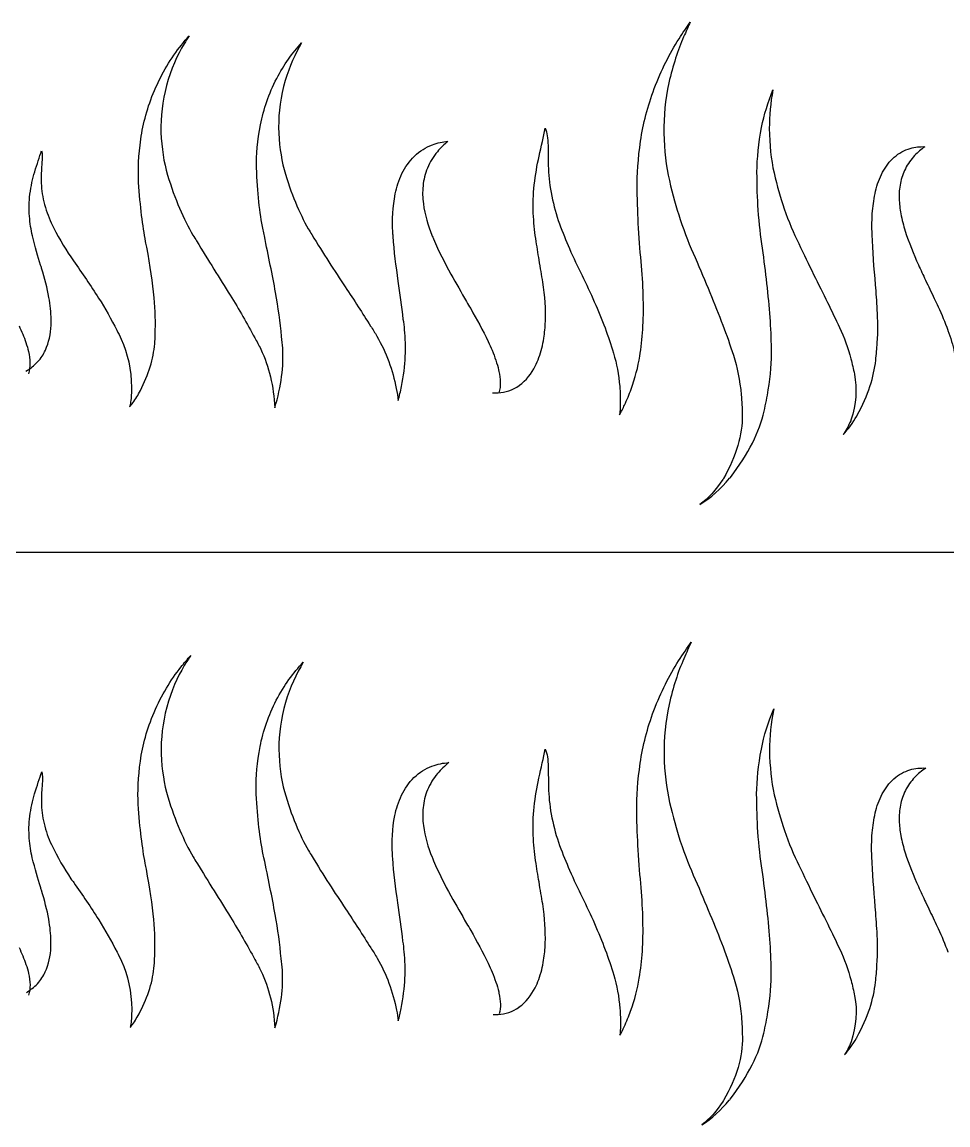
# Model space of a CAD drawing. Extents: x -11 to 6914, y 38 to 2262.
# Drawn here: x 1697 to 2566, y 38 to 1074 of the extents above; entities that cross this region are included whole.
import ezdxf

# ---------------------------------------------------------------- set-up
doc = ezdxf.new("R2010")
doc.units = 0
doc.layers.add('Layer_1', color=7, linetype='CONTINUOUS')

msp = doc.modelspace()

# ---------------------------------------------------------------- linework, layer by layer
at = {"layer": 'Layer_1', "color": 7}
for points in [[(2277.56728, 962.10304), (2277.56728, 962.103048)], [(2515.77408, 946.838416), (2515.77408, 946.838424)], [(1806.07464, 923.291704), (1806.07464, 923.291712)], [(2182.06896, 758.670048), (2182.06896, 758.670056)], [(0, 575.99996), (6912, 575.99996)], [(1943.03904, 351.238544), (1943.03904, 351.238536)], [(2053.04888, 347.764112), (2053.04888, 347.76412)], [(2504.516, 348.937888), (2504.516, 348.937896)], [(1703.8788, 328.018176), (1703.8788, 328.018184)], [(2497.97024, 331.093232), (2497.97024, 331.093232)], [(1922.58256, 294.8136), (1922.58256, 294.813608)], [(2044.44344, 292.906584), (2044.44344, 292.906584)], [(2275.2568, 296.334344), (2275.2568, 296.334352)], [(2526.15208, 293.516776), (2526.15208, 293.516768)], [(1812.29552, 283.642496), (1812.29552, 283.642504)], [(2083.108, 286.170072), (2083.108, 286.170064)], [(2497.99184, 242.99464), (2497.99184, 242.994648)], [(1820.3356, 230.97328), (1820.3356, 230.973288)], [(1723.73168, 210.437968), (1723.73168, 210.437976)], [(2054.37776, 210.560752), (2054.37776, 210.56076)], [(1723.68928, 205.172), (1723.68928, 205.172008)], [(1785.81448, 200.35264), (1785.81448, 200.352632)], [(2024.14256, 204.351296), (2024.14256, 204.351296)], [(2244.37168, 202.529576), (2244.37168, 202.529568)], [(2279.2356, 201.174568), (2279.2356, 201.174576)], [(1821.16328, 196.472192), (1821.16328, 196.4722)], [(1939.97768, 194.366936), (1939.97768, 194.366944)], [(2138.08872, 181.606168), (2138.08872, 181.60616)]]:
    msp.add_lwpolyline(points, dxfattribs=at)
for points in [[(2313.6872, 1058.09932), (2317.27336, 1063.662264), (2320.7852, 1068.911296), (2324.21528, 1073.840184)], [(2324.21528, 1073.840184), (2322.26232, 1069.512656), (2320.18552, 1064.852992), (2317.99104, 1059.857408)], [(1846.26104, 1052.258984), (1848.71664, 1055.290656), (1851.1476, 1058.191728), (1853.55216, 1060.960944)], [(1853.55216, 1060.960944), (1851.99384, 1058.56816), (1850.39248, 1056.035352), (1848.74952, 1053.361232)], [(2290.41768, 1011.484592), (2297.15288, 1028.815136), (2304.92248, 1044.411608), (2313.6872, 1058.09932)], [(2317.99104, 1059.857408), (2312.58024, 1047.535352), (2307.91864, 1033.171328), (2304.122, 1016.783576)], [(1820.95976, 1009.662824), (1828.09024, 1025.840192), (1836.5356, 1040.093576), (1846.26104, 1052.258984)], [(1848.74952, 1053.361232), (1842.19176, 1042.588232), (1836.6584, 1029.556952), (1832.27544, 1014.268968)], [(1935.76184, 1020.889552), (1942.6132, 1033.75288), (1950.4276, 1044.886096), (1959.08912, 1054.28324)], [(1959.08912, 1054.28324), (1953.03176, 1043.986664), (1947.90096, 1032.151256), (1943.78176, 1018.8692)], [(1920.55488, 977.422352), (1923.36896, 991.958808), (1928.45368, 1006.506744), (1935.76184, 1020.889552)], [(1943.78176, 1018.8692), (1939.49488, 1004.0254), (1937.4572, 989.316368), (1937.59368, 974.881872)], [(2304.122, 1016.783544), (2300.74632, 1001.088952), (2299.17504, 985.259736), (2299.4432, 969.38756)], [(2304.122, 1016.783576), (2304.122, 1016.783568), (2304.122, 1016.783552), (2304.122, 1016.783544)], [(1808.09688, 963.903368), (1810.20592, 978.819248), (1814.45448, 994.105944), (1820.95976, 1009.662808)], [(1820.95976, 1009.662808), (1820.95976, 1009.662816), (1820.95976, 1009.662816), (1820.95976, 1009.662824)], [(1832.27544, 1014.268968), (1828.3984, 999.55712), (1826.66344, 984.861056), (1827.10776, 970.276016)], [(2277.56728, 962.103048), (2279.99504, 978.3968), (2284.24392, 994.897512), (2290.41768, 1011.484592)], [(2391.28632, 974.92484), (2393.62392, 986.858472), (2397.1768, 998.635136), (2401.90976, 1010.167088)], [(2401.90976, 1010.167088), (2399.56152, 997.98536), (2398.42264, 985.83024), (2398.4632, 973.77384)], [(1916.822, 937.043056), (1916.56048, 949.075336), (1917.77448, 962.592768), (1920.55488, 977.422336)], [(1920.55488, 977.422336), (1920.55488, 977.422344), (1920.55488, 977.422344), (1920.55488, 977.422352)], [(1937.59368, 974.881872), (1937.87096, 960.143688), (1939.65376, 946.92536), (1942.77992, 935.26476)], [(2182.2432, 947.890112), (2184.38688, 957.430032), (2186.36216, 966.256448), (2188.06576, 974.169224)], [(2188.06576, 974.169224), (2189.6532, 970.069632), (2190.512, 964.716008), (2190.61672, 957.908512)], [(2386.88712, 932.906008), (2387.00176, 945.869464), (2388.44672, 959.939368), (2391.28632, 974.92484)], [(2398.4632, 973.77384), (2398.64408, 958.62656), (2400.1744, 944.76652), (2402.9136, 932.237496)], [(1806.07464, 923.291712), (1805.42576, 935.145032), (1806.04904, 948.679608), (1808.09688, 963.903368)], [(1827.10776, 970.276016), (1827.10776, 970.276008), (1827.10776, 970.276), (1827.10776, 970.276)], [(1827.10776, 970.276), (1827.71928, 955.40888), (1829.76072, 942.0184), (1833.18608, 930.195688)], [(2299.4432, 969.38756), (2299.4432, 969.387552), (2299.4432, 969.387552), (2299.4432, 969.387544)], [(2299.4432, 969.387544), (2299.86664, 953.31612), (2301.59288, 938.49436), (2304.58336, 925.009976)], [(2065.14776, 947.885864), (2070.24704, 952.813288), (2075.97048, 956.331008), (2081.9736, 958.591568)], [(2081.9736, 958.591568), (2086.84976, 960.38656), (2091.71144, 961.37372), (2096.50624, 961.734176)], [(2096.50624, 961.734176), (2093.07056, 958.922104), (2089.76128, 955.710832), (2086.69736, 952.076872)], [(2190.61672, 957.908512), (2190.65512, 951.80508), (2190.75048, 944.53376), (2191.00856, 935.979304)], [(2274.29832, 916.923594), (2274.1772, 930.52408), (2275.21792, 945.589256), (2277.56728, 962.10304)], [(2515.77408, 946.838424), (2520.37488, 950.866872), (2525.47736, 953.589456), (2530.78544, 955.153808)], [(2530.78544, 955.153808), (2535.39232, 956.491616), (2540.04552, 956.975464), (2544.70008, 956.808568)], [(2544.70008, 956.808568), (2541.26576, 954.381504), (2537.99064, 951.61604), (2535.00264, 948.471032)], [(1708.5308, 933.181752), (1710.76224, 940.484392), (1712.93792, 947.095424), (1714.97752, 952.847136)], [(1714.97752, 952.847136), (1715.67328, 950.2474), (1715.80032, 946.565344), (1715.3284, 941.582912)], [(2053.47456, 931.529736), (2056.38656, 937.616936), (2060.3516, 943.157056), (2065.14776, 947.885856)], [(2065.14776, 947.885856), (2065.14776, 947.885864), (2065.14776, 947.885864), (2065.14776, 947.885864)], [(2086.69736, 952.076872), (2082.92264, 947.578544), (2079.74776, 942.425776), (2077.37208, 936.761336)], [(2177.7076, 920.865046), (2178.81568, 930.339992), (2180.3136, 939.403328), (2182.2432, 947.890112)], [(2504.83232, 932.753856), (2507.71808, 938.221992), (2511.43656, 942.992768), (2515.77408, 946.838416)], [(2535.00264, 948.471032), (2531.5616, 944.842392), (2528.58064, 940.701832), (2526.25648, 936.148816)], [(1704.02856, 912.204857), (1705.04992, 919.659408), (1706.53424, 926.697504), (1708.5308, 933.181752)], [(1715.3284, 941.582912), (1714.85896, 937.105208), (1714.56392, 931.589688), (1714.54576, 924.90912)], [(1922.93544, 878.828604), (1919.858, 894.339443), (1917.5904, 913.879205), (1916.822, 937.043056)], [(1942.77992, 935.26476), (1942.77992, 935.264752), (1942.77992, 935.264752), (1942.77992, 935.264744)], [(1942.77992, 935.264744), (1949.248, 912.773855), (1957.02528, 894.338718), (1965.46592, 879.734082)], [(2077.37208, 936.761336), (2075.14272, 931.342864), (2073.77696, 925.72424), (2073.20992, 920.107029)], [(2191.00856, 935.979304), (2191.36296, 927.792896), (2192.35208, 919.243216), (2194.11456, 910.376383)], [(2388.01712, 897.395363), (2387.33792, 908.364592), (2386.93064, 920.229169), (2386.88712, 932.906008)], [(2402.9136, 932.237496), (2405.81408, 919.974367), (2409.01256, 908.759738), (2412.4348, 898.569295)], [(2498.28096, 915.002942), (2499.718, 921.150289), (2501.90024, 927.18492), (2504.83232, 932.753856)], [(2526.25648, 936.148816), (2524.05824, 931.817496), (2522.50328, 927.199496), (2521.5752, 922.481248)], [(1714.54576, 924.90912), (1714.54576, 924.909112), (1714.54576, 924.909104), (1714.54576, 924.909104)], [(1714.54576, 924.909104), (1714.65064, 918.484789), (1715.454, 911.829807), (1717.09, 904.986133)], [(1812.65936, 867.701711), (1809.97744, 882.043397), (1807.6088, 900.458369), (1806.07464, 923.291704)], [(1833.18608, 930.195688), (1840.28088, 907.483345), (1848.36904, 888.613412), (1857.0928, 873.786854)], [(2047.13904, 912.532075), (2048.38688, 918.825958), (2050.48936, 925.28192), (2053.47456, 931.529736)], [(2304.58336, 925.009976), (2307.76184, 911.843011), (2311.14728, 899.684876), (2314.69912, 888.567582)], [(2521.5752, 922.481248), (2520.62912, 917.649347), (2520.30472, 912.773242), (2520.44608, 907.97931)], [(1703.52552, 891.562638), (1703.02352, 898.170443), (1703.14872, 905.05419), (1704.02856, 912.204847)], [(1704.02856, 912.204847), (1704.02856, 912.20485), (1704.02856, 912.204854), (1704.02856, 912.204857)], [(2044.82608, 876.879348), (2044.25136, 887.955879), (2044.72712, 900.243414), (2047.13904, 912.532062)], [(2047.13904, 912.532062), (2047.13904, 912.532066), (2047.13904, 912.532071), (2047.13904, 912.532075)], [(2073.20992, 920.107013), (2072.63792, 914.303758), (2072.80744, 908.661888), (2073.51512, 903.282255)], [(2073.20992, 920.107029), (2073.20992, 920.107023), (2073.20992, 920.107018), (2073.20992, 920.107013)], [(2176.81824, 894.48947), (2176.48656, 903.015889), (2176.73904, 911.817569), (2177.7076, 920.865035)], [(2177.7076, 920.865035), (2177.7076, 920.865038), (2177.7076, 920.865042), (2177.7076, 920.865046)], [(2275.59656, 880.41655), (2275.03896, 891.454522), (2274.58208, 903.613966), (2274.29832, 916.923594)], [(2495.41312, 896.419195), (2495.96192, 902.662605), (2496.87888, 908.918248), (2498.28096, 915.002935)], [(2498.28096, 915.002935), (2498.28096, 915.002937), (2498.28096, 915.002939), (2498.28096, 915.002942)], [(1717.09, 904.986133), (1717.09, 904.98613), (1717.09, 904.986127), (1717.09, 904.986125)], [(1717.09, 904.986125), (1718.85264, 897.996417), (1721.12936, 891.379878), (1723.98552, 885.263104)], [(2073.51512, 903.282255), (2073.51512, 903.282253), (2073.51512, 903.28225), (2073.51512, 903.282248)], [(2073.51512, 903.282248), (2074.95536, 892.636524), (2077.96328, 882.793694), (2081.60896, 873.678306)], [(2194.11456, 910.376383), (2194.11456, 910.376378), (2194.11456, 910.376372), (2194.11456, 910.376366)], [(2194.11456, 910.376366), (2195.99608, 901.384447), (2198.38328, 892.70259), (2201.352, 884.467666)], [(2520.44608, 907.97931), (2520.59496, 903.177906), (2521.15064, 898.454578), (2521.99792, 893.82325)], [(1703.52552, 891.56262), (1703.52552, 891.562626), (1703.52552, 891.562631), (1703.52552, 891.562638)], [(1706.33976, 873.187051), (1705.06192, 878.68343), (1704.09056, 884.780586), (1703.52552, 891.56262)], [(2176.81824, 894.48945), (2176.81824, 894.489457), (2176.81824, 894.489464), (2176.81824, 894.48947)], [(2179.06976, 870.54568), (2177.99592, 877.858166), (2177.20856, 885.81349), (2176.81824, 894.48945)], [(2388.01712, 897.395354), (2388.01712, 897.395357), (2388.01712, 897.39536), (2388.01712, 897.395363)], [(2392.08912, 861.463803), (2390.39648, 872.342627), (2388.98544, 884.355878), (2388.01712, 897.395354)], [(2412.4348, 898.569295), (2416.68856, 886.45105), (2421.30448, 875.566202), (2426.13048, 865.880605)], [(2495.04976, 874.111765), (2494.7416, 881.436195), (2494.79944, 888.956083), (2495.41312, 896.419189)], [(2495.41312, 896.419189), (2495.41312, 896.419191), (2495.41312, 896.419193), (2495.41312, 896.419195)], [(2521.99792, 893.82325), (2523.02352, 888.257209), (2524.47272, 882.812868), (2526.14376, 877.516211)], [(1723.98552, 885.263104), (1723.98552, 885.263099), (1723.98552, 885.263095), (1723.98552, 885.26309)], [(1723.98552, 885.26309), (1729.8008, 873.443642), (1735.95048, 862.589413), (1742.38512, 853.257258)], [(2201.352, 884.467666), (2204.42448, 876.390442), (2207.53768, 868.596082), (2210.69144, 861.179126)], [(2275.59656, 880.41654), (2275.59656, 880.416543), (2275.59656, 880.416546), (2275.59656, 880.41655)], [(2278.48248, 845.026206), (2277.4252, 855.51423), (2276.41576, 867.291291), (2275.59656, 880.41654)], [(2314.69912, 888.567582), (2314.69912, 888.567574), (2314.69912, 888.567566), (2314.69912, 888.567558)], [(2314.69912, 888.567558), (2319.136, 875.362665), (2323.86616, 863.368263), (2328.79224, 852.629238)], [(1706.33984, 873.187038), (1706.33976, 873.187042), (1706.33976, 873.187046), (1706.33976, 873.187051)], [(1714.00344, 845.621621), (1711.5768, 853.427216), (1708.95992, 862.452963), (1706.33984, 873.187038)], [(1857.0928, 873.786854), (1857.0928, 873.786849), (1857.0928, 873.786844), (1857.0928, 873.786839)], [(1857.0928, 873.786839), (1858.2324, 871.892518), (1859.38256, 870.057325), (1860.5424, 868.281617)], [(1922.93544, 878.828589), (1922.93544, 878.828594), (1922.93544, 878.828598), (1922.93544, 878.828604)], [(1924.19656, 873.055148), (1923.76344, 874.92018), (1923.34256, 876.844874), (1922.93544, 878.828589)], [(1934.71824, 819.777905), (1931.77448, 836.255193), (1928.03416, 854.020286), (1924.19656, 873.055148)], [(1965.46592, 879.734082), (1965.46592, 879.734078), (1965.46592, 879.734073), (1965.46592, 879.734068)], [(1965.46592, 879.734068), (1966.56744, 877.864255), (1967.68, 876.051187), (1968.802, 874.294402)], [(1968.802, 874.294402), (1968.802, 874.294398), (1968.802, 874.294394), (1968.802, 874.294389)], [(1968.802, 874.294389), (1979.5412, 856.405257), (1990.13592, 840.10352), (2000.14608, 825.160316)], [(2044.82608, 876.879342), (2044.82608, 876.879344), (2044.82608, 876.879346), (2044.82608, 876.879348)], [(2045.11112, 872.656838), (2044.99952, 874.045891), (2044.90392, 875.454117), (2044.82608, 876.879342)], [(2049.9604, 830.603288), (2047.98096, 844.542606), (2046.02832, 858.65277), (2045.11112, 872.656838)], [(2081.60896, 873.678306), (2082.08248, 872.498856), (2082.56672, 871.330774), (2083.0596, 870.173938)], [(2083.0596, 870.173938), (2083.0596, 870.173934), (2083.0596, 870.17393), (2083.0596, 870.173926)], [(2083.0596, 870.173926), (2087.9092, 858.641777), (2093.56872, 847.737675), (2099.39264, 837.19312)], [(2182.30192, 850.38733), (2181.28864, 856.620567), (2180.20272, 863.317261), (2179.06976, 870.54568)], [(2498.25232, 827.103796), (2496.96248, 843.128969), (2495.52144, 858.932122), (2495.04976, 874.111765)], [(2526.14376, 877.516211), (2526.14376, 877.516207), (2526.14376, 877.516204), (2526.14376, 877.5162)], [(2526.14376, 877.5162), (2529.5612, 866.616594), (2533.90784, 856.135909), (2538.51984, 845.898751)], [(1812.65936, 867.701703), (1812.65936, 867.701706), (1812.65936, 867.701708), (1812.65936, 867.701711)], [(1813.73976, 862.377769), (1813.37504, 864.09268), (1813.01448, 865.867053), (1812.65936, 867.701703)], [(1820.72176, 814.97999), (1819.41296, 829.157898), (1816.94496, 844.885088), (1813.73976, 862.377769)], [(1860.5424, 868.281617), (1871.58384, 850.121994), (1882.24912, 833.133287), (1892.1224, 817.318392)], [(2210.69144, 861.179126), (2210.69144, 861.179122), (2210.69144, 861.179118), (2210.69144, 861.179113)], [(2210.69144, 861.179113), (2214.57384, 852.347129), (2218.55304, 843.901236), (2222.59432, 835.971667)], [(2399.27144, 796.50005), (2397.78056, 817.046946), (2395.1192, 838.756026), (2392.08912, 861.463803)], [(2426.13048, 865.880605), (2426.13048, 865.880602), (2426.13048, 865.8806), (2426.13048, 865.880598)], [(2426.13048, 865.880598), (2435.66256, 845.673452), (2444.78512, 827.283878), (2453.13376, 810.54003)], [(1742.38512, 853.257258), (1742.38512, 853.257254), (1742.38512, 853.257251), (1742.38512, 853.257247)], [(1742.38512, 853.257247), (1743.22352, 852.060614), (1744.0668, 850.885414), (1744.91472, 849.732681)], [(1744.91472, 849.732681), (1753.10416, 838.032798), (1761.07952, 826.264961), (1768.47632, 814.640893)], [(2185.75944, 829.65135), (2184.74544, 836.05861), (2183.56752, 842.936189), (2182.30192, 850.38733)], [(2328.79224, 852.629238), (2338.43968, 830.18667), (2347.26568, 809.042598), (2354.85432, 789.26025)], [(1714.94376, 842.658015), (1714.6336, 843.628259), (1714.32, 844.615807), (1714.00344, 845.621621)], [(1721.8196, 815.287341), (1720.27664, 823.862014), (1717.91816, 832.909142), (1714.94376, 842.658015)], [(2279.602, 785.171147), (2280.76656, 803.220121), (2280.2368, 823.144966), (2278.48248, 845.026206)], [(2538.51984, 845.898751), (2540.70104, 841.052767), (2542.94904, 836.253459), (2545.224, 831.481795)], [(2054.71912, 794.639269), (2053.31992, 806.927466), (2051.60808, 818.907734), (2049.9604, 830.603288)], [(2099.39264, 837.19312), (2104.23128, 828.416358), (2109.21208, 819.835322), (2114.136, 811.33387)], [(2188.18704, 792.6897), (2188.60584, 804.127657), (2187.7232, 816.388849), (2185.75944, 829.65135)], [(2222.59432, 835.971667), (2230.63184, 819.465335), (2237.97296, 802.873605), (2244.18592, 786.542344)], [(2545.224, 831.481795), (2545.224, 831.481794), (2545.224, 831.481792), (2545.224, 831.48179)], [(2545.224, 831.48179), (2547.9428, 825.777929), (2550.67936, 820.082513), (2553.36992, 814.371007)], [(1940.33056, 778.38771), (1939.12768, 792.071796), (1937.17008, 805.860867), (1934.71824, 819.777905)], [(2000.14608, 825.160316), (2008.46704, 812.562242), (2016.432, 800.300119), (2023.90936, 788.309025)], [(2498.25232, 827.103789), (2498.25232, 827.103791), (2498.25232, 827.103794), (2498.25232, 827.103796)], [(2499.89112, 803.718461), (2499.43464, 811.672323), (2498.85936, 819.469381), (2498.25232, 827.103789)], [(1723.90608, 794.404075), (1723.83088, 801.173748), (1723.10248, 808.125764), (1721.8196, 815.287341)], [(1768.47632, 814.640893), (1774.62448, 804.862338), (1780.39616, 794.769628), (1785.60888, 784.379286)], [(1821.56928, 780.435839), (1822.148, 791.502892), (1821.81424, 803.013475), (1820.72176, 814.97999)], [(1892.1224, 817.318392), (1900.33096, 803.949532), (1908.04096, 790.626016), (1915.09072, 777.323886)], [(2114.136, 811.33387), (2114.136, 811.333866), (2114.136, 811.333862), (2114.136, 811.333859)], [(2114.136, 811.333859), (2115.42728, 809.130351), (2116.7076, 806.923634), (2117.97464, 804.713227)], [(2453.13376, 810.54003), (2457.07728, 802.526042), (2460.8428, 794.698876), (2464.41568, 787.051336)], [(2553.36992, 814.371007), (2554.61096, 811.735328), (2555.84424, 809.098123), (2557.06008, 806.45565)], [(2117.97464, 804.713227), (2123.81736, 794.51034), (2129.40008, 784.281806), (2134.30112, 773.88009)], [(2499.89112, 772.454754), (2500.57256, 783.722006), (2500.47984, 794.099042), (2499.89112, 803.718461)], [(2557.06008, 806.45565), (2557.06008, 806.455646), (2557.06008, 806.455643), (2557.06008, 806.45564)], [(2557.06008, 806.45564), (2560.38352, 799.239746), (2563.47248, 791.969822), (2566.16352, 784.578694)], [(1693.78736, 788.66939), (1696.15592, 783.395388), (1698.42584, 778.167338), (1700.23536, 772.867575)], [(1718.52016, 765.673857), (1721.85616, 772.902752), (1723.53296, 780.98074), (1723.86688, 789.129918)], [(1723.86688, 789.129926), (1723.94048, 790.891703), (1723.95232, 792.652683), (1723.90608, 794.404075)], [(1723.86688, 789.129918), (1723.86688, 789.129921), (1723.86688, 789.129923), (1723.86688, 789.129926)], [(2023.90936, 788.309025), (2023.90936, 788.309022), (2023.90936, 788.309021), (2023.90936, 788.309018)], [(2023.90936, 788.309018), (2026.02096, 785.231209), (2028.01808, 782.064036), (2029.90008, 778.811486)], [(2054.71912, 794.639256), (2054.71912, 794.639261), (2054.71912, 794.639265), (2054.71912, 794.639269)], [(2055.95368, 784.839507), (2055.62792, 788.212007), (2055.21192, 791.476122), (2054.71912, 794.639256)], [(2186.69376, 776.824934), (2187.49576, 781.967014), (2187.9876, 787.25667), (2188.18704, 792.6897)], [(2354.85432, 789.26025), (2358.43672, 779.779398), (2361.73184, 770.36175), (2364.70992, 761.00916)], [(2400.49928, 767.068286), (2400.39936, 776.849178), (2399.97, 786.661885), (2399.27144, 796.50005)], [(1785.60888, 784.379286), (1787.08928, 781.708254), (1788.4756, 778.934658), (1789.7568, 776.058188)], [(1821.19872, 771.690889), (1821.46712, 774.679588), (1821.59, 777.597772), (1821.56928, 780.435834)], [(1821.56928, 780.435834), (1821.56928, 780.435836), (1821.56928, 780.435838), (1821.56928, 780.435839)], [(1915.09072, 777.323886), (1917.14584, 773.916658), (1919.05208, 770.368745), (1920.80352, 766.681638)], [(1941.4708, 767.466421), (1941.25032, 771.240491), (1940.86768, 774.881237), (1940.33056, 778.38771)], [(2029.90008, 778.811486), (2038.61312, 763.619182), (2044.73616, 747.170648), (2048.1392, 729.71104)], [(2053.03728, 731.542688), (2056.99808, 751.524608), (2057.48608, 769.136074), (2055.95368, 784.839507)], [(2182.06896, 758.670056), (2184.2412, 764.519308), (2185.75136, 770.64727), (2186.69376, 776.824923)], [(2186.69376, 776.824923), (2186.69376, 776.824926), (2186.69376, 776.82493), (2186.69376, 776.824934)], [(2244.18592, 786.542344), (2244.18592, 786.542342), (2244.18592, 786.54234), (2244.18592, 786.542338)], [(2244.18592, 786.542338), (2247.12032, 778.741753), (2249.79472, 770.848114), (2252.16808, 762.876936)], [(2276.74592, 759.959344), (2278.1036, 768.125834), (2279.0456, 776.534178), (2279.602, 785.171147)], [(2464.41568, 787.051336), (2464.41568, 787.051332), (2464.41568, 787.051328), (2464.41568, 787.051324)], [(2464.41568, 787.051324), (2468.7532, 777.733594), (2472.3032, 767.893412), (2475.07224, 757.632104)], [(2566.16352, 784.578694), (2566.19712, 784.485164), (2566.22992, 784.391645), (2566.26328, 784.298137)], [(2566.26328, 784.298137), (2566.26328, 784.298135), (2566.26328, 784.298134), (2566.26328, 784.298131)], [(2566.26328, 784.298131), (2568.7216, 777.346781), (2570.91376, 770.505421), (2572.25256, 763.635764)], [(1700.23536, 772.867575), (1701.1956, 770.085772), (1702.02936, 767.26973), (1702.68312, 764.408026)], [(1789.7568, 776.058188), (1795.6916, 762.645741), (1799.27056, 747.452632), (1799.37272, 730.529896)], [(1807.70144, 727.797112), (1815.54048, 742.782144), (1820.00008, 757.71648), (1821.19872, 771.690889)], [(1920.80352, 766.681638), (1928.52456, 750.27536), (1933.0884, 731.852048), (1933.93688, 711.514824)], [(1933.93688, 711.514824), (1940.20296, 731.973512), (1942.48584, 750.679664), (1941.4708, 767.466421)], [(2134.30112, 773.88009), (2134.30112, 773.880088), (2134.30112, 773.880086), (2134.30112, 773.880085)], [(2134.30112, 773.880085), (2135.59888, 771.112152), (2136.85744, 768.345543), (2138.04224, 765.572384)], [(2397.52656, 728.318776), (2399.78496, 742.217064), (2400.71416, 755.142808), (2400.49928, 767.06827)], [(2400.49928, 767.06827), (2400.49928, 767.068275), (2400.49928, 767.068281), (2400.49928, 767.068286)], [(2498.42456, 756.254456), (2499.1048, 761.822848), (2499.58344, 767.220126), (2499.89112, 772.454754)], [(1702.68312, 764.408026), (1703.5052, 760.816568), (1704.03544, 757.169856), (1704.0432, 753.532672)], [(1706.1028, 749.941232), (1709.73904, 752.749336), (1712.96616, 756.177088), (1715.50416, 760.132384)], [(1715.50416, 760.132384), (1716.6292, 761.897606), (1717.63264, 763.744332), (1718.52016, 765.673857)], [(2138.04224, 765.572384), (2140.64344, 759.37744), (2142.82064, 753.199976), (2144.25096, 746.91776)], [(2178.63136, 750.773776), (2179.92568, 753.325648), (2181.06872, 755.964544), (2182.06896, 758.670048)], [(2252.16808, 762.876936), (2255.06368, 753.198376), (2257.08144, 742.718992), (2257.98088, 731.451584)], [(2268.63736, 728.970432), (2272.51752, 739.597728), (2275.20048, 750.013752), (2276.74592, 759.959328)], [(2276.74592, 759.959328), (2276.74592, 759.959336), (2276.74592, 759.959336), (2276.74592, 759.959344)], [(2364.70992, 761.00916), (2364.70992, 761.009152), (2364.70992, 761.009152), (2364.70992, 761.009144)], [(2364.70992, 761.009144), (2368.36304, 749.588568), (2370.86912, 737.192488), (2372.10432, 723.868632)], [(2475.07224, 757.632104), (2476.35768, 752.849072), (2477.46744, 748.014096), (2478.4012, 743.13416)], [(2481.154, 704.57444), (2491.47936, 723.543104), (2496.79928, 740.739784), (2498.42456, 756.254456)], [(1700.2468, 746.03592), (1702.01424, 747.083344), (1703.7288, 748.17572), (1705.37272, 749.390056)], [(1704.0432, 753.532672), (1704.0512, 750.114832), (1703.59736, 746.695992), (1702.55048, 743.469064)], [(1705.37272, 749.390056), (1705.61784, 749.571144), (1705.8612, 749.75484), (1706.1028, 749.941232)], [(2144.25096, 746.91776), (2144.34576, 746.501552), (2144.43728, 746.085296), (2144.5252, 745.66904)], [(2163.76768, 732.688), (2170.08152, 737.326072), (2175.14384, 743.762224), (2178.63136, 750.773768)], [(2178.63136, 750.773768), (2178.63136, 750.773768), (2178.63136, 750.773768), (2178.63136, 750.773776)], [(2144.5252, 745.66904), (2145.23288, 742.288032), (2145.71632, 738.926184), (2145.78872, 735.589584)], [(2145.78872, 735.589584), (2145.85992, 732.204624), (2145.52696, 728.83988), (2144.55208, 725.6776)], [(2478.4012, 743.13416), (2481.22712, 729.414728), (2479.98776, 714.939984), (2475.16296, 700.059728)], [(1799.37272, 730.529896), (1799.36472, 725.89632), (1799.11664, 721.364936), (1798.59648, 716.948976)], [(1800.64696, 716.13916), (1803.23752, 719.782568), (1805.5872, 723.666952), (1807.70144, 727.797112)], [(2048.1392, 729.71104), (2048.84512, 725.799264), (2049.428, 722.011992), (2049.87584, 718.343688)], [(2049.87584, 718.343688), (2051.10576, 722.68788), (2052.15112, 727.090352), (2053.03728, 731.542688)], [(2138.53512, 725.72528), (2138.64224, 725.71968), (2138.74944, 725.71472), (2138.8568, 725.70992)], [(2138.8568, 725.70992), (2140.46072, 725.63384), (2142.09392, 725.627968), (2143.75464, 725.71712)], [(2143.75464, 725.71712), (2150.44392, 726.065968), (2157.48664, 728.161352), (2163.52432, 732.512064)], [(2163.52432, 732.512064), (2163.60568, 732.570304), (2163.6868, 732.628976), (2163.76768, 732.688)], [(2257.98088, 731.451584), (2258.40376, 726.207752), (2258.57864, 720.829592), (2258.48168, 715.319992)], [(2262.49344, 714.119464), (2264.81048, 719.059144), (2266.85688, 724.017592), (2268.63736, 728.970432)], [(2393.52632, 708.414616), (2395.17032, 715.202216), (2396.49712, 721.83848), (2397.52656, 728.318776)], [(1798.59648, 716.948976), (1798.33328, 715.409528), (1798.0116, 713.899872), (1797.63032, 712.421368)], [(1797.63032, 712.421368), (1798.68928, 713.615512), (1799.6952, 714.854728), (1800.64696, 716.13916)], [(2258.48168, 715.319992), (2258.48168, 711.904808), (2258.25576, 708.418344), (2257.78648, 704.866424)], [(2372.10432, 723.868632), (2372.686, 717.652096), (2372.98248, 711.289784), (2372.9804, 704.785744)], [(2257.78648, 704.866424), (2259.58736, 707.956472), (2261.15856, 711.045128), (2262.49344, 714.119464)], [(2372.9804, 704.785744), (2373.38144, 686.453552), (2367.60424, 666.418752), (2355.36616, 645.091968)], [(2361.97248, 646.231944), (2379.10144, 668.433808), (2389.44896, 689.316768), (2393.52632, 708.414616)], [(2480.70856, 703.837256), (2480.85776, 704.082464), (2481.00624, 704.328192), (2481.154, 704.57444)], [(2467.92536, 686.459368), (2472.6676, 691.702016), (2476.91576, 697.514536), (2480.70856, 703.837256)], [(2474.92376, 699.477064), (2472.87072, 694.45328), (2470.53504, 690.125776), (2467.92536, 686.459368)], [(2475.16296, 700.059728), (2475.08376, 699.86472), (2475.00392, 699.670496), (2474.92376, 699.477064)], [(2333.1036, 620.645848), (2343.52552, 627.097032), (2352.90368, 635.351584), (2361.23712, 645.361616)], [(2354.81592, 644.254696), (2348.55784, 634.614464), (2341.31648, 626.739176), (2333.1036, 620.645848)], [(2355.36616, 645.091968), (2355.1836, 644.811776), (2355.00016, 644.532688), (2354.81592, 644.254696)], [(2361.23712, 645.361616), (2361.4832, 645.650632), (2361.72832, 645.940744), (2361.97248, 646.231944)], [(2313.29384, 473.931856), (2317.352, 480.233912), (2321.31496, 486.133728), (2325.17184, 491.622216)], [(2325.17184, 491.622216), (2322.9948, 486.818064), (2320.65776, 481.588248), (2318.16968, 475.92724)], [(1845.84472, 468.070792), (1848.94552, 471.90268), (1852.00704, 475.52616), (1855.02576, 478.938664)], [(1855.02576, 478.938664), (1853.08248, 476.00532), (1851.06984, 472.848648), (1848.99072, 469.466048)], [(1820.57464, 425.491952), (1827.69552, 441.660096), (1836.13032, 455.907888), (1845.84472, 468.070792)], [(1848.99072, 469.466048), (1842.4264, 458.686688), (1836.8876, 445.648168), (1832.50008, 430.352352)], [(1935.38904, 436.974944), (1942.78232, 450.86616), (1951.2972, 462.743368), (1960.78808, 472.599016)], [(1960.78808, 472.599016), (1954.0996, 461.75768), (1948.48144, 449.118864), (1944.04032, 434.798232)], [(2290.05136, 427.32576), (2296.77792, 444.650136), (2304.5384, 460.243936), (2313.29384, 473.931856)], [(2318.16968, 475.92724), (2312.75448, 463.601168), (2308.08904, 449.23272), (2304.2892, 432.840312)], [(1920.18136, 393.465808), (1922.994, 408.014816), (1928.0788, 422.576648), (1935.38904, 436.974944)], [(1807.73176, 379.762928), (1809.83648, 394.66756), (1814.07816, 409.944024), (1820.57464, 425.491936)], [(1820.57464, 425.491936), (1820.57464, 425.491944), (1820.57464, 425.491952), (1820.57464, 425.491952)], [(1832.50008, 430.352352), (1828.61888, 415.632984), (1826.88112, 400.929776), (1827.32384, 386.338048)], [(1944.04032, 434.798232), (1939.75576, 419.962112), (1937.71928, 405.260872), (1937.85568, 390.8344)], [(2277.2196, 377.967048), (2279.64304, 394.251608), (2283.88544, 410.744632), (2290.05136, 427.32576)], [(2304.2892, 432.840272), (2300.91048, 417.141224), (2299.33712, 401.3078), (2299.60392, 385.43172)], [(2304.2892, 432.840312), (2304.2892, 432.840296), (2304.2892, 432.840288), (2304.2892, 432.840272)], [(2390.99048, 390.967264), (2393.4952, 403.771328), (2397.39736, 416.39596), (2402.65344, 428.733)], [(2402.65344, 428.733), (2399.95104, 415.679072), (2398.63984, 402.650096), (2398.68304, 389.7348)], [(1827.32384, 386.338048), (1827.32384, 386.33804), (1827.32384, 386.33804), (1827.32384, 386.338032)], [(1827.32384, 386.338032), (1827.93376, 371.464088), (1829.97448, 358.067824), (1833.39976, 346.240264)], [(1916.45544, 353.055896), (1916.19096, 365.096008), (1917.40264, 378.623456), (1920.18136, 393.465784)], [(1920.18136, 393.465784), (1920.18136, 393.465792), (1920.18136, 393.4658), (1920.18136, 393.465808)], [(1937.85568, 390.8344), (1937.85568, 390.834392), (1937.85568, 390.834384), (1937.85568, 390.834368)], [(1937.85568, 390.834368), (1938.13264, 376.10428), (1939.91464, 362.893096), (1943.03904, 351.238544)], [(2182.05104, 363.65552), (2184.28544, 373.643864), (2186.336, 382.851664), (2188.08376, 391.048384)], [(2188.08376, 391.048384), (2189.8092, 386.866104), (2190.7344, 381.31276), (2190.82976, 374.158112)], [(2299.60392, 385.43172), (2299.60392, 385.431712), (2299.60392, 385.431704), (2299.60392, 385.431704)], [(2299.60392, 385.431704), (2300.02584, 369.35632), (2301.75128, 354.53124), (2304.74136, 341.044096)], [(2386.59704, 348.911456), (2386.70912, 361.885), (2388.15208, 375.967096), (2390.99048, 390.967264)], [(2398.68304, 389.7348), (2398.86352, 374.596576), (2400.39288, 360.744912), (2403.13032, 348.223464)], [(1805.71664, 339.183496), (1805.06728, 351.026896), (1805.68784, 364.550496), (1807.73176, 379.762896)], [(1807.73176, 379.762896), (1807.73176, 379.762904), (1807.73176, 379.76292), (1807.73176, 379.762928)], [(2064.74376, 364.241512), (2069.85816, 369.213096), (2075.59984, 372.769976), (2081.6248, 375.0642)], [(2081.6248, 375.0642), (2086.92464, 377.03696), (2092.20616, 378.057944), (2097.40224, 378.357312)], [(2097.40224, 378.357312), (2093.6612, 375.3852), (2090.0572, 371.947728), (2086.74128, 368.01508)], [(2190.82976, 374.158112), (2190.85536, 368.039424), (2190.94056, 360.75044), (2191.18928, 352.176128)], [(2273.95864, 332.81552), (2273.83664, 346.406832), (2274.87456, 361.462464), (2277.2196, 377.967016)], [(2277.2196, 377.967016), (2277.2196, 377.967032), (2277.2196, 377.96704), (2277.2196, 377.967048)], [(2530.52536, 371.55788), (2535.43792, 373.009624), (2540.40128, 373.492336), (2545.3612, 373.250424)], [(2545.3612, 373.250424), (2541.68872, 370.715568), (2538.1872, 367.801144), (2535.01032, 364.457696)], [(1708.34888, 348.953688), (1710.69768, 356.675304), (1712.98536, 363.625256), (1715.11632, 369.604344)], [(1715.11632, 369.604344), (1715.90912, 366.97668), (1716.06512, 363.145048), (1715.54808, 357.850472)], [(2053.04888, 347.76412), (2055.96208, 353.889696), (2059.93424, 359.470152), (2064.74376, 364.241512)], [(2086.74128, 368.01508), (2082.96936, 363.5204), (2079.79696, 358.37212), (2077.42336, 352.71304)], [(2177.54568, 336.67332), (2178.64488, 346.131104), (2180.13264, 355.180192), (2182.05104, 363.65552)], [(2504.516, 348.937896), (2507.40296, 354.441712), (2511.1268, 359.24948), (2515.47432, 363.133592)], [(2515.47432, 363.133592), (2520.08632, 367.20216), (2525.20192, 369.961168), (2530.52536, 371.55788)], [(2535.01032, 364.457696), (2531.56976, 360.829952), (2528.5892, 356.69044), (2526.26536, 352.138632)], [(1715.54808, 357.850472), (1715.06424, 353.357624), (1714.75672, 347.823904), (1714.72808, 341.122256)], [(1922.58256, 294.813608), (1919.50184, 310.328896), (1917.22992, 329.877176), (1916.45544, 353.055896)], [(2077.42336, 352.71304), (2075.19592, 347.299728), (2073.8312, 341.686144), (2073.26448, 336.073872)], [(2191.18928, 352.176128), (2191.53528, 343.97068), (2192.51872, 335.402376), (2194.27832, 326.5174)], [(1703.8788, 328.018184), (1704.89088, 335.455912), (1706.3644, 342.480224), (1708.34888, 348.953688)], [(1833.39976, 346.240264), (1833.39976, 346.240256), (1833.39976, 346.240248), (1833.39976, 346.24024)], [(1833.39976, 346.24024), (1840.49456, 323.518552), (1848.58352, 304.642088), (1857.30856, 289.810976)], [(1943.03904, 351.238536), (1949.50336, 328.758904), (1957.27736, 310.33288), (1965.7144, 295.734208)], [(2046.72104, 328.668064), (2047.96304, 334.988768), (2050.06296, 341.477336), (2053.04888, 347.764112)], [(2387.73432, 313.376392), (2387.05312, 324.3522), (2386.64336, 336.224832), (2386.59704, 348.911456)], [(2403.13032, 348.223464), (2406.02888, 335.9676), (2409.2256, 324.759728), (2412.64608, 314.575392)], [(2497.97024, 331.093232), (2499.40288, 337.267208), (2501.5832, 343.332936), (2504.516, 348.937888)], [(2526.26536, 352.138632), (2524.06752, 347.808472), (2522.5128, 343.191624), (2521.58472, 338.474504)], [(1714.72808, 341.122256), (1714.72808, 341.122256), (1714.72808, 341.122248), (1714.72808, 341.12224)], [(1714.72808, 341.12224), (1714.82336, 334.677632), (1715.62064, 328.002912), (1717.25376, 321.140144)], [(1805.71664, 339.183472), (1805.71664, 339.18348), (1805.71664, 339.183488), (1805.71664, 339.183496)], [(1812.29552, 283.642504), (1809.61792, 297.971176), (1807.25152, 316.368912), (1805.71664, 339.183472)], [(2073.26448, 336.073864), (2072.69272, 330.275608), (2072.862, 324.638032), (2073.56896, 319.262)], [(2073.26448, 336.073872), (2073.26448, 336.073864), (2073.26448, 336.073864), (2073.26448, 336.073864)], [(2176.67328, 310.34792), (2176.33856, 318.857384), (2176.58504, 327.642312), (2177.54568, 336.673304)], [(2177.54568, 336.673304), (2177.54568, 336.673312), (2177.54568, 336.673312), (2177.54568, 336.67332)], [(2275.2568, 296.334352), (2274.69984, 307.364016), (2274.24304, 319.514688), (2273.95864, 332.81552)], [(2304.74136, 341.044096), (2307.91944, 327.874448), (2311.3048, 315.71412), (2314.85656, 304.595056)], [(2521.58472, 338.474504), (2520.63864, 333.643752), (2520.31424, 328.768664), (2520.45544, 323.975616)], [(1703.39264, 307.424488), (1702.88792, 314.016192), (1703.00744, 320.883736), (1703.8788, 328.018176)], [(1717.25376, 321.140144), (1719.01368, 314.131024), (1721.28984, 307.497784), (1724.14744, 301.366944)], [(2044.44344, 292.906584), (2043.85744, 304.0056), (2044.3216, 316.328584), (2046.72104, 328.668056)], [(2046.72104, 328.668056), (2046.72104, 328.668064), (2046.72104, 328.668064), (2046.72104, 328.668064)], [(2194.27832, 326.5174), (2194.27832, 326.517392), (2194.27832, 326.517384), (2194.27832, 326.517384)], [(2194.27832, 326.517384), (2196.15688, 317.507144), (2198.54312, 308.809256), (2201.51264, 300.560504)], [(2495.11664, 312.442696), (2495.66096, 318.704992), (2496.57312, 324.982808), (2497.97024, 331.093232)], [(2520.45544, 323.975616), (2520.60416, 319.175064), (2521.15976, 314.452496), (2522.0068, 309.821824)], [(2073.56896, 319.262), (2075.0076, 308.623064), (2078.01408, 298.785312), (2081.65808, 289.673264)], [(2387.73432, 313.376376), (2387.73432, 313.376384), (2387.73432, 313.376384), (2387.73432, 313.376392)], [(2391.81288, 277.426664), (2390.1184, 288.30996), (2388.7052, 300.329136), (2387.73432, 313.376376)], [(2412.64608, 314.575392), (2412.64608, 314.575384), (2412.64608, 314.575384), (2412.64608, 314.575376)], [(2412.64608, 314.575376), (2416.89768, 302.464328), (2421.51152, 291.586016), (2426.3352, 281.906104)], [(2494.77048, 290.08), (2494.45664, 297.41912), (2494.5088, 304.957304), (2495.11664, 312.442688)], [(2495.11664, 312.442688), (2495.11664, 312.442696), (2495.11664, 312.442696), (2495.11664, 312.442696)], [(1706.20912, 289.091928), (1704.9324, 294.576024), (1703.96024, 300.658792), (1703.39264, 307.424488)], [(1724.14744, 301.366944), (1724.14744, 301.366944), (1724.14744, 301.366936), (1724.14744, 301.366928)], [(1724.14744, 301.366928), (1729.96584, 289.520704), (1736.12, 278.646648), (1742.55992, 269.301)], [(2176.67328, 310.347896), (2176.67328, 310.347904), (2176.67328, 310.347912), (2176.67328, 310.34792)], [(2178.92816, 286.4504), (2177.85504, 293.749184), (2177.06656, 301.689032), (2176.67328, 310.347896)], [(2201.51264, 300.560504), (2204.58616, 292.469896), (2207.70072, 284.663912), (2210.85608, 277.236992)], [(2314.85656, 304.595056), (2319.29344, 291.388048), (2324.02384, 279.392088), (2328.95032, 268.651944)], [(2522.0068, 309.821824), (2523.03224, 304.25656), (2524.48128, 298.81288), (2526.15208, 293.516776)], [(1923.84496, 289.038656), (1923.41144, 290.904136), (1922.99016, 292.829328), (1922.58256, 294.8136)], [(1965.7144, 295.734208), (1965.7144, 295.7342), (1965.7144, 295.7342), (1965.7144, 295.734192)], [(1965.7144, 295.734192), (1966.81552, 293.865128), (1967.9276, 292.05276), (1969.04912, 290.296632)], [(1969.04912, 290.296632), (1969.04912, 290.296624), (1969.04912, 290.296624), (1969.04912, 290.296616)], [(1969.04912, 290.296616), (1979.78408, 272.41452), (1990.37552, 256.119936), (2000.38336, 241.183464)], [(2044.73288, 288.676144), (2044.61984, 290.067656), (2044.52272, 291.47852), (2044.44344, 292.906584)], [(2278.13648, 260.971768), (2277.08224, 271.45128), (2276.07496, 283.218888), (2275.2568, 296.334344)], [(2497.99184, 242.994648), (2496.69952, 259.040512), (2495.25248, 274.86924), (2494.77048, 290.08)], [(2526.15208, 293.516768), (2529.56912, 282.618328), (2533.91544, 272.138696), (2538.52728, 261.902472)], [(1706.20912, 289.09192), (1706.20912, 289.09192), (1706.20912, 289.09192), (1706.20912, 289.091928)], [(1713.8612, 261.580656), (1711.43952, 269.3736), (1708.82664, 278.381144), (1706.20912, 289.09192)], [(1813.37416, 278.32332), (1813.01, 280.036712), (1812.65008, 281.809496), (1812.29552, 283.642496)], [(1857.30856, 289.810976), (1858.44824, 287.916064), (1859.59856, 286.08032), (1860.75856, 284.30408)], [(1860.75856, 284.30408), (1871.8016, 266.139112), (1882.4684, 249.146632), (1892.34344, 233.32908)], [(1934.37048, 235.754544), (1931.42744, 252.231936), (1927.68608, 269.99908), (1923.84496, 289.038656)], [(2049.61056, 246.560928), (2047.6252, 260.515744), (2045.66344, 274.646208), (2044.73288, 288.676144)], [(2081.65808, 289.673264), (2082.13136, 288.494232), (2082.61536, 287.326544), (2083.108, 286.170072)], [(2083.108, 286.170064), (2087.9556, 274.641816), (2093.61368, 263.741144), (2099.4364, 253.199512)], [(2178.92816, 286.450384), (2178.92816, 286.450384), (2178.92816, 286.450392), (2178.92816, 286.4504)], [(2182.15624, 266.327696), (2181.14472, 272.550416), (2180.06008, 279.235192), (2178.92816, 286.450384)], [(2426.3352, 281.906104), (2435.86328, 261.710992), (2444.98304, 243.3338), (2453.3304, 226.602088)], [(1742.55992, 269.301), (1743.39896, 268.102656), (1744.24304, 266.925832), (1745.09168, 265.771576)], [(1820.3356, 230.973288), (1819.0344, 245.135528), (1816.5736, 260.846512), (1813.37416, 278.32332)], [(2210.85608, 277.236992), (2214.74056, 268.39324), (2218.72232, 259.937608), (2222.76648, 252.000184)], [(2391.81288, 277.426648), (2391.81288, 277.426656), (2391.81288, 277.426656), (2391.81288, 277.426664)], [(2398.9976, 212.443384), (2397.50808, 232.994016), (2394.84632, 254.709384), (2391.81288, 277.426648)], [(1714.79952, 258.6216), (1714.49008, 259.590408), (1714.17712, 260.57644), (1713.8612, 261.580656)], [(1745.09168, 265.771576), (1753.28752, 254.05584), (1761.26872, 242.274872), (1768.67064, 230.640056)], [(2185.60536, 245.623952), (2184.59464, 252.02216), (2183.41952, 258.888952), (2182.15624, 266.327696)], [(2279.2356, 201.174576), (2280.40768, 219.203336), (2279.8852, 239.108536), (2278.13648, 260.971768)], [(2328.95032, 268.651944), (2338.59832, 246.20704), (2347.4252, 225.061904), (2355.0152, 205.279392)], [(2538.52728, 261.902472), (2540.70848, 257.056944), (2542.9564, 252.258088), (2545.23144, 247.486872)], [(1721.65776, 231.291112), (1720.12024, 239.854032), (1717.76768, 248.887736), (1714.79952, 258.6216)], [(2099.4364, 253.199512), (2104.274, 244.425272), (2109.25416, 235.846752), (2114.1776, 227.347784)], [(2222.76648, 252.000184), (2230.8092, 235.477248), (2238.15488, 218.871904), (2244.37168, 202.529576)], [(2000.38336, 241.183464), (2008.70224, 228.591232), (2016.66592, 216.33552), (2024.14256, 204.351296)], [(2054.37776, 210.56076), (2052.9776, 222.859584), (2051.26304, 234.851904), (2049.61056, 246.560928)], [(2188.01608, 208.715264), (2188.43992, 220.137112), (2187.56296, 232.3806), (2185.60536, 245.623952)], [(2499.63152, 219.580816), (2499.17552, 227.543608), (2498.6, 235.350168), (2497.99184, 242.99464)], [(2545.23144, 247.486872), (2545.23144, 247.486864), (2545.23144, 247.486864), (2545.23144, 247.486864)], [(2545.23144, 247.486864), (2547.95016, 241.783552), (2550.6868, 236.088784), (2553.3776, 230.378016)], [(1723.73168, 210.437976), (1723.66048, 217.197648), (1722.93616, 224.139632), (1721.65776, 231.291112)], [(1768.67064, 230.640056), (1768.67064, 230.640048), (1768.67064, 230.640048), (1768.67064, 230.640048)], [(1768.67064, 230.640048), (1774.82296, 220.852256), (1780.5984, 210.750976), (1785.81448, 200.35264)], [(1821.16328, 196.4722), (1821.7488, 207.523944), (1821.42176, 219.020176), (1820.3356, 230.97328)], [(1892.34344, 233.32908), (1892.34344, 233.329072), (1892.34344, 233.329072), (1892.34344, 233.329064)], [(1892.34344, 233.329064), (1900.55328, 219.95796), (1908.26472, 206.632832), (1915.316, 193.329648)], [(1934.37048, 235.754528), (1934.37048, 235.754536), (1934.37048, 235.754536), (1934.37048, 235.754544)], [(1939.97768, 194.366944), (1938.77744, 208.049104), (1936.82168, 221.837312), (1934.37048, 235.754528)], [(2553.3776, 230.378016), (2554.61864, 227.74268), (2555.85208, 225.105832), (2557.068, 222.463736)], [(2114.1776, 227.347784), (2115.46864, 225.144904), (2116.74888, 222.938872), (2118.01576, 220.729216)], [(2118.01576, 220.729216), (2123.858, 210.52988), (2129.44168, 200.305856), (2134.34528, 189.909552)], [(2453.3304, 226.602088), (2457.27336, 218.593976), (2461.03864, 210.772904), (2464.61176, 203.13164)], [(2499.62352, 188.279496), (2500.31024, 199.560464), (2500.2204, 209.950176), (2499.63152, 219.580816)], [(2557.068, 222.463736), (2560.39176, 215.248912), (2563.4816, 207.980216), (2566.17408, 200.590464)], [(1723.68928, 205.172008), (1723.76368, 206.930856), (1723.7768, 208.689104), (1723.73168, 210.437968)], [(2055.61344, 200.75236), (2055.28768, 204.12796), (2054.87128, 207.39496), (2054.37776, 210.560752)], [(2186.5164, 192.873968), (2187.32032, 198.0082), (2187.81432, 203.290032), (2188.01608, 208.715248)], [(2188.01608, 208.715248), (2188.01608, 208.715256), (2188.01608, 208.715256), (2188.01608, 208.715264)], [(2400.22208, 183.007456), (2400.12368, 192.789288), (2399.69544, 202.603384), (2398.9976, 212.443384)], [(1693.81384, 204.696952), (1696.18536, 199.424024), (1698.45808, 194.195976), (1700.27016, 188.895144)], [(1718.34168, 181.768168), (1721.6736, 188.975984), (1723.3508, 197.036736), (1723.68928, 205.172)], [(1785.81448, 200.352632), (1787.296, 197.679584), (1788.68336, 194.903832), (1789.96528, 192.025088)], [(2024.14256, 204.351296), (2026.25368, 201.275216), (2028.25048, 198.109968), (2030.1324, 194.85956)], [(2052.67496, 147.404544), (2056.65, 167.404872), (2057.14608, 185.034016), (2055.61344, 200.75236)], [(2244.37168, 202.529568), (2247.30792, 194.7236), (2249.984, 186.824872), (2252.35888, 178.848872)], [(2276.36864, 175.993712), (2277.72992, 184.149336), (2278.6756, 192.547368), (2279.2356, 201.174568)], [(2355.0152, 205.279392), (2355.0152, 205.279384), (2355.0152, 205.279384), (2355.0152, 205.279376)], [(2355.0152, 205.279376), (2358.59816, 195.79844), (2361.89392, 186.380896), (2364.87272, 177.028576)], [(2464.61176, 203.13164), (2468.94928, 193.821688), (2472.50072, 183.990792), (2475.27272, 173.740368)], [(2566.17408, 200.590464), (2566.20768, 200.496952), (2566.24048, 200.403448), (2566.27384, 200.30996)], [(1700.27016, 188.895144), (1701.2316, 186.112784), (1702.06656, 183.296024), (1702.72144, 180.43344)], [(1789.96528, 192.025088), (1795.904, 178.601792), (1799.48328, 163.395968), (1799.58296, 146.458744)], [(1807.28064, 143.931024), (1815.11648, 158.8802), (1819.57976, 173.786992), (1820.78672, 187.739896)], [(1820.78672, 187.739896), (1821.05696, 190.72404), (1821.18184, 193.638016), (1821.16328, 196.472192)], [(1915.316, 193.329648), (1915.316, 193.32964), (1915.316, 193.32964), (1915.316, 193.32964)], [(1915.316, 193.32964), (1917.37144, 189.922136), (1919.27816, 186.373976), (1921.02992, 182.686648)], [(1941.11568, 183.447288), (1940.89608, 187.220768), (1940.51416, 190.860968), (1939.97768, 194.366936)], [(2030.1324, 194.85956), (2038.84488, 179.677416), (2044.97128, 163.242544), (2048.38288, 145.800368)], [(2134.34528, 189.909552), (2135.64368, 187.14316), (2136.90304, 184.377992), (2138.08872, 181.606168)], [(2181.88832, 174.753584), (2184.06016, 180.589536), (2185.57152, 186.706056), (2186.5164, 192.87396)], [(2186.5164, 192.87396), (2186.5164, 192.87396), (2186.5164, 192.87396), (2186.5164, 192.873968)], [(2498.14816, 172.059488), (2498.83184, 177.634544), (2499.31344, 183.0384), (2499.62352, 188.279496)], [(1702.72144, 180.43344), (1703.54488, 176.8408), (1704.07624, 173.192456), (1704.0848, 169.553192)], [(1705.95952, 166.082576), (1709.58064, 168.88384), (1712.79768, 172.301568), (1715.33024, 176.243688)], [(1715.33024, 176.243688), (1716.45344, 178.003528), (1717.45536, 179.844584), (1718.34168, 181.768168)], [(1921.02992, 182.686648), (1928.53512, 166.741616), (1933.0588, 148.892128), (1934.08856, 129.233128)], [(1934.08856, 129.233128), (1939.96592, 149.013648), (1942.09872, 167.135936), (1941.11568, 183.447288)], [(2138.08872, 181.60616), (2140.6924, 175.414544), (2142.87344, 169.239384), (2144.30896, 162.958384)], [(2252.35888, 178.848872), (2255.2564, 169.164272), (2257.27512, 158.678032), (2258.17472, 147.403032)], [(2364.87272, 177.028576), (2364.87272, 177.028568), (2364.87272, 177.028568), (2364.87272, 177.02856)], [(2364.87272, 177.02856), (2368.5268, 165.608288), (2371.03384, 153.212704), (2372.27032, 139.889584)], [(2397.2416, 144.255096), (2399.50336, 158.153896), (2400.4352, 171.080736), (2400.22208, 183.00744)], [(2400.22208, 183.00744), (2400.22208, 183.007448), (2400.22208, 183.007456), (2400.22208, 183.007456)], [(1704.0848, 169.553192), (1704.0928, 166.34288), (1703.69384, 163.131456), (1702.77872, 160.078504)], [(1705.23256, 165.532408), (1705.47664, 165.713208), (1705.71896, 165.896568), (1705.95952, 166.082576)], [(2163.61944, 148.86152), (2169.91368, 153.472264), (2174.96584, 159.8852), (2178.452, 166.877)], [(2178.452, 166.877008), (2179.74552, 169.421992), (2180.88816, 172.054328), (2181.88832, 174.753584)], [(2178.452, 166.877), (2178.452, 166.877), (2178.452, 166.877), (2178.452, 166.877008)], [(2268.25096, 145.054016), (2272.13264, 155.66172), (2274.8188, 166.06156), (2276.36864, 175.993696)], [(2276.36864, 175.993696), (2276.36864, 175.993704), (2276.36864, 175.993704), (2276.36864, 175.993712)], [(2475.27272, 173.740368), (2476.55952, 168.96244), (2477.67104, 164.132856), (2478.60688, 159.258592)], [(2480.81912, 120.317624), (2491.17424, 139.307664), (2496.51432, 156.525464), (2498.14816, 172.059488)], [(1700.66416, 162.497648), (1702.2356, 163.4504), (1703.76264, 164.4434), (1705.23256, 165.532408)], [(2144.30896, 162.958384), (2144.40408, 162.542232), (2144.49592, 162.126024), (2144.58424, 161.7098)], [(2144.58424, 161.7098), (2145.29496, 158.328992), (2145.7812, 154.966064), (2145.85632, 151.627104)], [(2478.60688, 159.258592), (2481.438, 145.555368), (2480.2116, 131.099808), (2475.40872, 116.241544)], [(1799.58296, 146.458744), (1799.57496, 141.821056), (1799.32528, 137.285872), (1798.804, 132.866384)], [(2048.38288, 145.800368), (2049.00312, 142.376184), (2049.52912, 139.047488), (2049.95272, 135.81056)], [(2049.95272, 135.81056), (2050.994, 139.6328), (2051.89568, 143.499352), (2052.67496, 147.404544)], [(2143.69512, 141.937856), (2150.34752, 142.283984), (2157.36128, 144.363752), (2163.37688, 148.686664)], [(2145.85632, 151.627104), (2145.92432, 148.519528), (2145.65104, 145.427824), (2144.85328, 142.49268)], [(2163.37688, 148.686664), (2163.45792, 148.744584), (2163.5388, 148.802848), (2163.61944, 148.86152)], [(2258.17472, 147.403032), (2258.5976, 142.155616), (2258.77248, 136.773776), (2258.6752, 131.2604)], [(2262.10616, 130.232512), (2264.42296, 135.161704), (2266.46976, 140.110352), (2268.25096, 145.054016)], [(1800.23056, 132.302512), (1802.8192, 135.936336), (1805.16736, 139.810888), (1807.28064, 143.931024)], [(2139.16328, 141.913376), (2140.64944, 141.853536), (2142.16056, 141.855136), (2143.69512, 141.937856)], [(2372.27032, 139.889584), (2372.85264, 133.673392), (2373.14976, 127.311472), (2373.1484, 120.807888)], [(2393.2364, 124.350616), (2394.88216, 131.138152), (2396.21064, 137.774536), (2397.2416, 144.255096)], [(1798.804, 132.866384), (1798.62056, 131.794424), (1798.40872, 130.736928), (1798.16816, 129.694336)], [(1798.16816, 129.694336), (1798.88152, 130.541912), (1799.56912, 131.411288), (1800.23056, 132.302512)], [(2258.6752, 131.2604), (2258.6752, 128.337768), (2258.51024, 125.36296), (2258.16808, 122.339624)], [(2258.16808, 122.339624), (2259.6504, 124.975432), (2260.9644, 127.609096), (2262.10616, 130.232512)], [(2361.66368, 62.173), (2378.79968, 84.370976), (2389.15424, 105.25276), (2393.2364, 124.350616)], [(2373.1484, 120.807888), (2373.55136, 102.47692), (2367.77672, 82.443792), (2355.54256, 61.118952)], [(2468.97624, 103.787928), (2473.16256, 108.608656), (2476.95184, 113.887008), (2480.3724, 119.579576)], [(2475.17056, 115.65976), (2473.3316, 111.14892), (2471.26472, 107.200176), (2468.97624, 103.787928)], [(2475.40872, 116.241544), (2475.32952, 116.046824), (2475.2504, 115.852896), (2475.17056, 115.65976)], [(2480.3724, 119.579576), (2480.522, 119.825064), (2480.67096, 120.07108), (2480.81912, 120.317624)], [(2360.928, 61.302808), (2361.17416, 61.591776), (2361.41936, 61.88184), (2361.66368, 62.173)], [(2335.1316, 38.087408), (2344.62256, 44.29988), (2353.2216, 52.050936), (2360.928, 61.302808)], [(2354.99248, 60.281752), (2349.20912, 51.371056), (2342.58568, 43.968456), (2335.1316, 38.087408)], [(2355.54256, 61.118952), (2355.36008, 60.838784), (2355.17672, 60.55972), (2354.99248, 60.281752)]]:
    msp.add_open_spline(points, degree=3, dxfattribs=at)

doc.saveas('drawing.dxf')
